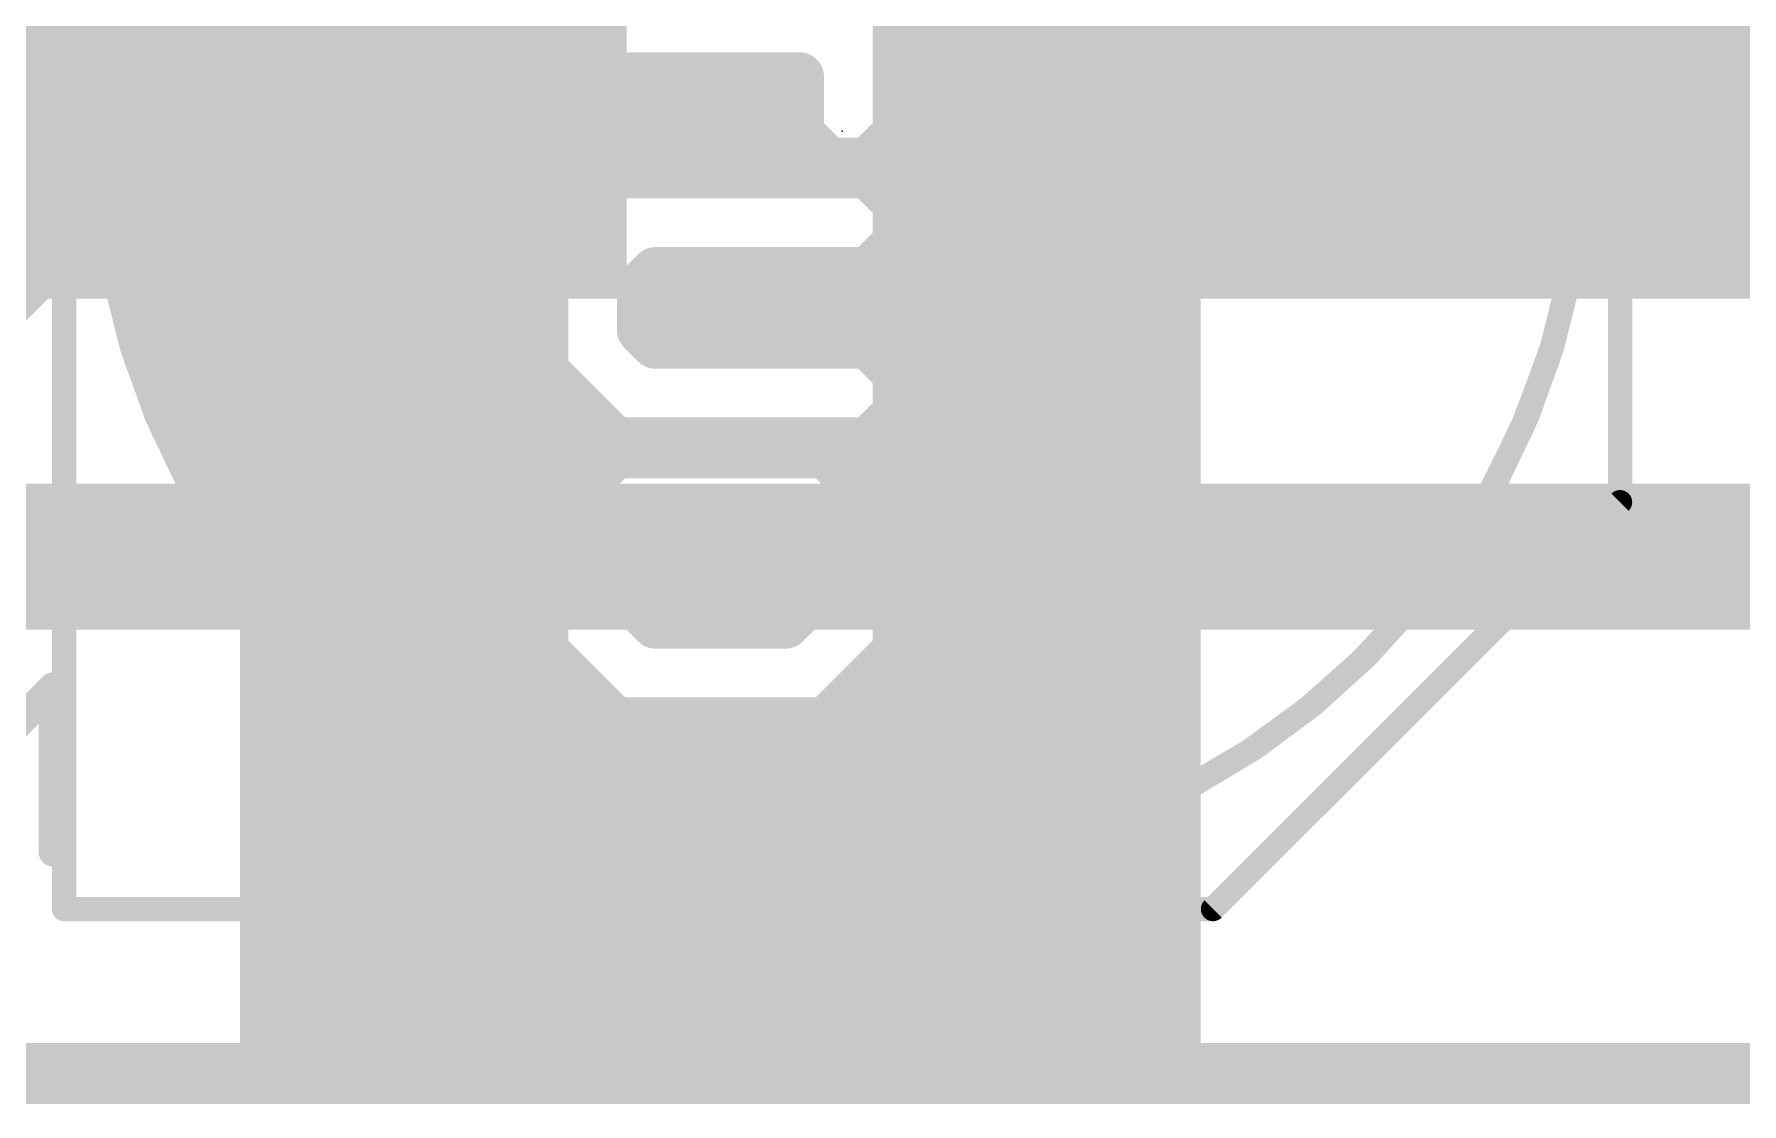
# Model space of a CAD drawing. Extents: x -34 to 73, y -20 to 26.
# Drawn here: x 5.39 to 12.52, y -0.13 to 4.34 of the extents above; entities that cross this region are included whole.
import ezdxf

# ---------------------------------------------------------------- set-up
doc = ezdxf.new("R2010")
doc.units = 0
for name, color, linetype in [('1', 12, 'CONTINUOUS'), ('16', 132, 'CONTINUOUS'), ('20', 53, 'CONTINUOUS'), ('21', 41, 'CONTINUOUS'), ('22', 40, 'CONTINUOUS'), ('23', 53, 'CONTINUOUS'), ('51', 53, 'CONTINUOUS')]:
    doc.layers.add(name, color=color, linetype=linetype)

# ---------------------------------------------------------------- blocks, each defined once
blk = doc.blocks.new('RECT')
blk.add_solid([(-0.5, -0.5), (0.5, -0.5), (-0.5, 0.5), (0.5, 0.5)])

msp = doc.modelspace()

# ---------------------------------------------------------------- linework, layer by layer
at = {"layer": '1'}
for points, const_width in [([(11.192, 6.35), (11.192, 3.966)], 0.6096), ([(6.363, 5.3192), (6.363, 3.937)], 0.6096), ([(11.192, 3.966), (11.163, 3.937)], 0.6096), ([(3.9638, 2.159), (16.142, 2.159)], 0.6096), ([(31.75, 0), (0, 0)], 0.254)]:
    msp.add_lwpolyline(points, dxfattribs=dict(at, const_width=const_width))
at = {"layer": '1', "const_width": 0.3048}
for points in [[(11.2998, 3.8582, 1), (11.0842, 4.0738)], [(11.0552, 4.0448, 1), (11.2708, 3.8292)], [(6.2106, 3.937, 1), (6.5154, 3.937)], [(11.0396, 3.966, 1), (11.3444, 3.966)]]:
    msp.add_lwpolyline(points, format="xyb", dxfattribs=at)
at = {"layer": '16'}
for points, const_width in [([(10.414, 8.636), (3.048, 1.27)], 0.6096), ([(31.75, 0), (0, 0)], 0.254)]:
    msp.add_lwpolyline(points, dxfattribs=dict(at, const_width=const_width))
at = {"layer": '20', "const_width": 0.2032}
msp.add_lwpolyline([(0, 0), (31.75, 0)], dxfattribs=at)
at = {"layer": '21', "const_width": 0.1016}
for points in [[(5.513, 0.687), (5.513, 2.987)], [(12.013, 2.987), (12.013, 2.387)], [(12.013, 2.387), (10.313, 0.687)], [(10.313, 0.687), (5.513, 0.687)]]:
    msp.add_lwpolyline(points, dxfattribs=at)
at = {"layer": '21'}
for points, const_width in [([(5.5384, 2.987, 1), (5.4876, 2.987)], 0.0508), ([(5.813, 2.987, 0.7285), (11.713, 2.987)], 0.1016), ([(5.8372, 2.9948, 1), (5.7888, 2.9792)], 0.0508), ([(11.7372, 2.9792, 1), (11.6888, 2.9948)], 0.0508), ([(12.0384, 2.987, 1), (11.9876, 2.987)], 0.0508), ([(12.031, 2.369, 1), (11.995, 2.405)], 0.0508), ([(11.9876, 2.387, 1), (12.0384, 2.387)], 0.0508), ([(5.513, 0.7124, 1), (5.513, 0.6616)], 0.0508), ([(10.295, 0.705, 1), (10.331, 0.669)], 0.0508), ([(10.313, 0.6616, 1), (10.313, 0.7124)], 0.0508), ([(5.4876, 0.687, 1), (5.5384, 0.687)], 0.0508)]:
    msp.add_lwpolyline(points, format="xyb", dxfattribs=dict(at, const_width=const_width))
at = {"layer": '22'}
for points, const_width in [([(6.35, 0), (6.35, 10.16)], 0.2032), ([(6.5532, 0), (6.5532, 10.16)], 0.2032), ([(6.7564, 0), (6.7564, 10.16)], 0.2032), ([(6.9596, 0), (6.9596, 10.16)], 0.2032), ([(7.1628, 0), (7.1628, 10.16)], 0.2032), ([(7.366, 0), (7.366, 10.16)], 0.2032), ([(9.1948, 0), (9.1948, 10.16)], 0.2032), ([(9.398, 0), (9.398, 10.16)], 0.2032), ([(9.6012, 0), (9.6012, 10.16)], 0.2032), ([(9.8044, 0), (9.8044, 10.16)], 0.2032), ([(10.0076, 0), (10.0076, 10.16)], 0.2032), ([(10.16, 0), (10.16, 10.16)], 0.2032), ([(8.9925, 4.8082), (8.9925, 3.928)], 0.2032), ([(7.5184, 4.2839), (7.5184, 4.4523)], 0.2032), ([(7.5692, 4.2331), (7.5184, 4.2839)], 0.2032), ([(7.6374, 4.1649), (7.5692, 4.2331)], 0.2032), ([(7.5692, 3.5116), (7.5692, 4.2331)], 0.2032), ([(7.7724, 4.1649), (7.6374, 4.1649)], 0.2032), ([(7.9756, 4.1649), (7.7724, 4.1649)], 0.2032), ([(7.7724, 3.7148), (7.7724, 4.1649)], 0.2032), ([(8.1788, 4.1649), (7.9756, 4.1649)], 0.2032), ([(7.9756, 3.7578), (7.9756, 4.1649)], 0.2032), ([(8.382, 4.1649), (8.1788, 4.1649)], 0.2032), ([(8.1788, 3.7578), (8.1788, 4.1649)], 0.2032), ([(8.5852, 4.1649), (8.382, 4.1649)], 0.2032), ([(8.382, 3.7578), (8.382, 4.1649)], 0.2032), ([(8.5861, 4.1649), (8.5852, 4.1649)], 0.2032), ([(8.5852, 3.7578), (8.5852, 4.1649)], 0.2032), ([(8.5861, 3.928), (8.5861, 4.1649)], 0.2032), ([(8.7051, 3.809), (8.5861, 3.928)], 0.2032), ([(8.9916, 3.9271), (8.8735, 3.809)], 0.2032), ([(8.9925, 3.928), (8.9916, 3.9271)], 0.2032), ([(8.9916, 3.6397), (8.9916, 3.9271)], 0.2032), ([(7.7724, 3.7148), (7.8154, 3.7578)], 0.2032), ([(7.8154, 3.7578), (7.9756, 3.7578)], 0.2032), ([(7.9756, 3.7578), (8.1788, 3.7578)], 0.2032), ([(8.1788, 3.7578), (8.382, 3.7578)], 0.2032), ([(8.382, 3.7578), (8.5852, 3.7578)], 0.2032), ([(8.5852, 3.7578), (8.7884, 3.7578)], 0.2032), ([(8.7884, 3.809), (8.7051, 3.809)], 0.2032), ([(8.8735, 3.809), (8.7884, 3.809)], 0.2032), ([(8.7884, 3.7578), (8.7884, 3.809)], 0.2032), ([(8.7884, 3.7578), (8.8735, 3.7578)], 0.2032), ([(8.8735, 3.7578), (8.9916, 3.6397)], 0.2032), ([(7.5692, 3.5116), (7.7724, 3.7148)], 0.2032), ([(8.9916, 3.6397), (8.9925, 3.6388)], 0.2032), ([(8.9925, 3.6388), (8.9925, 3.4704)], 0.2032), ([(7.5184, 3.4608), (7.5692, 3.5116)], 0.2032), ([(8.9916, 3.4695), (8.8735, 3.3514)], 0.2032), ([(8.9925, 3.4704), (8.9916, 3.4695)], 0.2032), ([(8.9916, 2.9279), (8.9916, 3.4695)], 0.2032), ([(7.5184, 2.9366), (7.5184, 3.4608)], 0.2032), ([(7.9756, 3.3433), (7.9248, 3.2925)], 0.2032), ([(7.9837, 3.3514), (7.9756, 3.3433)], 0.2032), ([(7.9756, 3.0541), (7.9756, 3.3433)], 0.2032), ([(8.1788, 3.3514), (7.9837, 3.3514)], 0.2032), ([(8.382, 3.3514), (8.1788, 3.3514)], 0.2032), ([(8.1788, 3.046), (8.1788, 3.3514)], 0.2032), ([(8.5852, 3.3514), (8.382, 3.3514)], 0.2032), ([(8.382, 3.046), (8.382, 3.3514)], 0.2032), ([(8.7884, 3.3514), (8.5852, 3.3514)], 0.2032), ([(8.5852, 3.046), (8.5852, 3.3514)], 0.2032), ([(8.8735, 3.3514), (8.7884, 3.3514)], 0.2032), ([(8.7884, 3.046), (8.7884, 3.3514)], 0.2032), ([(7.9248, 3.2925), (7.9248, 3.1049)], 0.2032), ([(7.9248, 3.1049), (7.9756, 3.0541)], 0.2032), ([(7.9756, 3.0541), (7.9837, 3.046)], 0.2032), ([(7.9837, 3.046), (8.1788, 3.046)], 0.2032), ([(8.1788, 3.046), (8.382, 3.046)], 0.2032), ([(8.382, 3.046), (8.5852, 3.046)], 0.2032), ([(8.5852, 3.046), (8.7884, 3.046)], 0.2032), ([(8.7884, 3.046), (8.8735, 3.046)], 0.2032), ([(8.8735, 3.046), (8.9916, 2.9279)], 0.2032), ([(7.5692, 2.8858), (7.5184, 2.9366)], 0.2032), ([(8.9916, 2.9279), (8.9925, 2.927)], 0.2032), ([(8.9925, 2.927), (8.9925, 2.7586)], 0.2032), ([(7.7724, 2.6826), (7.5692, 2.8858)], 0.2032), ([(7.5692, 2.3422), (7.5692, 2.8858)], 0.2032), ([(8.9916, 2.7577), (8.8735, 2.6396)], 0.2032), ([(8.9925, 2.7586), (8.9916, 2.7577)], 0.2032), ([(8.9916, 2.2923), (8.9916, 2.7577)], 0.2032), ([(7.8154, 2.6396), (7.7724, 2.6826)], 0.2032), ([(7.7724, 2.5454), (7.7724, 2.6826)], 0.2032), ([(7.9756, 2.6396), (7.8154, 2.6396)], 0.2032), ([(8.1788, 2.6396), (7.9756, 2.6396)], 0.2032), ([(7.9756, 2.5884), (7.9756, 2.6396)], 0.2032), ([(8.382, 2.6396), (8.1788, 2.6396)], 0.2032), ([(8.1788, 2.5884), (8.1788, 2.6396)], 0.2032), ([(8.5852, 2.6396), (8.382, 2.6396)], 0.2032), ([(8.382, 2.5884), (8.382, 2.6396)], 0.2032), ([(8.7884, 2.6396), (8.5852, 2.6396)], 0.2032), ([(8.5852, 2.5884), (8.5852, 2.6396)], 0.2032), ([(8.8735, 2.6396), (8.7884, 2.6396)], 0.2032), ([(8.7884, 2.4955), (8.7884, 2.6396)], 0.2032), ([(7.5692, 2.3422), (7.7724, 2.5454)], 0.2032), ([(7.7724, 2.5454), (7.8154, 2.5884)], 0.2032), ([(7.8154, 2.5884), (7.9756, 2.5884)], 0.2032), ([(7.9756, 2.5884), (8.1788, 2.5884)], 0.2032), ([(8.1788, 2.5884), (8.382, 2.5884)], 0.2032), ([(8.382, 2.5884), (8.5852, 2.5884)], 0.2032), ([(8.5852, 2.5884), (8.6955, 2.5884)], 0.2032), ([(8.6955, 2.5884), (8.7884, 2.4955)], 0.2032), ([(8.7884, 2.4955), (8.9916, 2.2923)], 0.2032), ([(7.5184, 2.2914), (7.5692, 2.3422)], 0.2032), ([(7.5184, 1.7672), (7.5184, 2.2914)], 0.2032), ([(8.9916, 2.2923), (8.9925, 2.2914)], 0.2032), ([(8.9925, 2.2914), (8.9925, 1.7672)], 0.2032), ([(7.9837, 2.182), (7.9756, 2.1739)], 0.2032), ([(8.1788, 2.182), (7.9837, 2.182)], 0.2032), ([(8.382, 2.182), (8.1788, 2.182)], 0.2032), ([(8.1788, 1.8766), (8.1788, 2.182)], 0.2032), ([(8.5272, 2.182), (8.382, 2.182)], 0.2032), ([(8.382, 1.8766), (8.382, 2.182)], 0.2032), ([(8.5852, 2.124), (8.5272, 2.182)], 0.2032), ([(7.9756, 2.1739), (7.9248, 2.1231)], 0.2032), ([(7.9248, 2.1231), (7.9248, 1.9355)], 0.2032), ([(7.9756, 1.8847), (7.9756, 2.1739)], 0.2032), ([(8.5861, 2.1231), (8.5852, 2.124)], 0.2032), ([(8.5852, 1.9346), (8.5852, 2.124)], 0.2032), ([(8.5861, 1.9355), (8.5861, 2.1231)], 0.2032), ([(7.9248, 1.9355), (7.9756, 1.8847)], 0.2032), ([(8.5272, 1.8766), (8.5852, 1.9346)], 0.2032), ([(8.5852, 1.9346), (8.5861, 1.9355)], 0.2032), ([(7.9756, 1.8847), (7.9837, 1.8766)], 0.2032), ([(7.9837, 1.8766), (8.1788, 1.8766)], 0.2032), ([(8.1788, 1.8766), (8.382, 1.8766)], 0.2032), ([(8.382, 1.8766), (8.5272, 1.8766)], 0.2032), ([(7.5692, 1.7164), (7.5184, 1.7672)], 0.2032), ([(8.9916, 1.7663), (8.7884, 1.5631)], 0.2032), ([(8.9925, 1.7672), (8.9916, 1.7663)], 0.2032), ([(8.9916, 0), (8.9916, 1.7663)], 0.2032), ([(7.7724, 1.5132), (7.5692, 1.7164)], 0.2032), ([(7.5692, 0), (7.5692, 1.7164)], 0.2032), ([(5.4702, 1.6135), (5.2414, 1.3847)], 0.127), ([(5.4702, 0.9271), (5.4702, 1.6135)], 0.127), ([(8.7884, 1.5631), (8.6955, 1.4702)], 0.2032), ([(8.7884, 0), (8.7884, 1.5631)], 0.2032), ([(7.8154, 1.4702), (7.7724, 1.5132)], 0.2032), ([(7.7724, 0), (7.7724, 1.5132)], 0.2032), ([(7.9756, 1.4702), (7.8154, 1.4702)], 0.2032), ([(8.1788, 1.4702), (7.9756, 1.4702)], 0.2032), ([(7.9756, 0), (7.9756, 1.4702)], 0.2032), ([(8.382, 1.4702), (8.1788, 1.4702)], 0.2032), ([(8.1788, 0), (8.1788, 1.4702)], 0.2032), ([(8.5852, 1.4702), (8.382, 1.4702)], 0.2032), ([(8.382, 0), (8.382, 1.4702)], 0.2032), ([(8.6955, 1.4702), (8.5852, 1.4702)], 0.2032), ([(8.5852, 0), (8.5852, 1.4702)], 0.2032), ([(6.35, 0), (6.5532, 0)], 0.2032), ([(6.5532, 0), (6.7564, 0)], 0.2032), ([(6.7564, 0), (6.9596, 0)], 0.2032), ([(6.9596, 0), (7.1628, 0)], 0.2032), ([(7.1628, 0), (7.366, 0)], 0.2032), ([(7.366, 0), (7.5692, 0)], 0.2032), ([(7.5692, 0), (7.7724, 0)], 0.2032), ([(7.7724, 0), (7.9756, 0)], 0.2032), ([(7.9756, 0), (8.1788, 0)], 0.2032), ([(8.1788, 0), (8.382, 0)], 0.2032), ([(8.382, 0), (8.5852, 0)], 0.2032), ([(8.5852, 0), (8.7884, 0)], 0.2032), ([(8.7884, 0), (8.9916, 0)], 0.2032), ([(8.9916, 0), (9.1948, 0)], 0.2032), ([(9.1948, 0), (9.398, 0)], 0.2032), ([(9.398, 0), (9.6012, 0)], 0.2032), ([(9.6012, 0), (9.8044, 0)], 0.2032), ([(9.8044, 0), (10.0076, 0)], 0.2032), ([(10.0076, 0), (10.16, 0)], 0.2032)]:
    msp.add_lwpolyline(points, dxfattribs=dict(at, const_width=const_width))
for points, const_width in [([(7.5543, 4.3198, 1), (7.4825, 4.248)], 0.1016), ([(7.4676, 4.2839, 1), (7.5692, 4.2839)], 0.1016), ([(7.6051, 4.269, 1), (7.5333, 4.1972)], 0.1016), ([(7.62, 4.2331, 1), (7.5184, 4.2331)], 0.1016), ([(7.5333, 4.1972, 1), (7.6051, 4.269)], 0.1016), ([(7.6374, 4.2157, 1), (7.6374, 4.1141)], 0.1016), ([(7.6015, 4.129, 1), (7.6733, 4.2008)], 0.1016), ([(7.7724, 4.2157, 1), (7.7724, 4.1141)], 0.1016), ([(7.8232, 4.1649, 1), (7.7216, 4.1649)], 0.1016), ([(7.7724, 4.1141, 1), (7.7724, 4.2157)], 0.1016), ([(7.9756, 4.2157, 1), (7.9756, 4.1141)], 0.1016), ([(8.0264, 4.1649, 1), (7.9248, 4.1649)], 0.1016), ([(7.9756, 4.1141, 1), (7.9756, 4.2157)], 0.1016), ([(8.1788, 4.2157, 1), (8.1788, 4.1141)], 0.1016), ([(8.2296, 4.1649, 1), (8.128, 4.1649)], 0.1016), ([(8.1788, 4.1141, 1), (8.1788, 4.2157)], 0.1016), ([(8.382, 4.2157, 1), (8.382, 4.1141)], 0.1016), ([(8.4328, 4.1649, 1), (8.3312, 4.1649)], 0.1016), ([(8.382, 4.1141, 1), (8.382, 4.2157)], 0.1016), ([(8.5852, 4.2157, 1), (8.5852, 4.1141)], 0.1016), ([(8.636, 4.1649, 1), (8.5344, 4.1649)], 0.1016), ([(8.6369, 4.1649, 1), (8.5353, 4.1649)], 0.1016), ([(8.5852, 4.1141, 1), (8.5852, 4.2157)], 0.1016), ([(8.5861, 4.1141, 1), (8.5861, 4.2157)], 0.1016), ([(8.622, 3.9639, 1), (8.5502, 3.8921)], 0.1016), ([(9.0424, 3.9271, 1), (8.9408, 3.9271)], 0.1016), ([(8.9557, 3.963, 1), (9.0275, 3.8912)], 0.1016), ([(9.0275, 3.8912, 1), (8.9557, 3.963)], 0.1016), ([(9.0284, 3.8921, 1), (8.9566, 3.9639)], 0.1016), ([(8.5353, 3.928, 1), (8.6369, 3.928)], 0.1016), ([(8.9417, 3.928, 1), (9.0433, 3.928)], 0.1016), ([(7.8154, 3.8086, 1), (7.8154, 3.707)], 0.1016), ([(7.8513, 3.7219, 1), (7.7795, 3.7937)], 0.1016), ([(7.9756, 3.8086, 1), (7.9756, 3.707)], 0.1016), ([(7.9756, 3.707, 1), (7.9756, 3.8086)], 0.1016), ([(8.1788, 3.8086, 1), (8.1788, 3.707)], 0.1016), ([(8.1788, 3.707, 1), (8.1788, 3.8086)], 0.1016), ([(8.382, 3.8086, 1), (8.382, 3.707)], 0.1016), ([(8.382, 3.707, 1), (8.382, 3.8086)], 0.1016), ([(8.5852, 3.8086, 1), (8.5852, 3.707)], 0.1016), ([(8.5852, 3.707, 1), (8.5852, 3.8086)], 0.1016), ([(8.7051, 3.8598, 1), (8.7051, 3.7582)], 0.1016), ([(8.6692, 3.7731, 1), (8.741, 3.8449)], 0.1016), ([(8.7884, 3.8598, 1), (8.7884, 3.7582)], 0.1016), ([(8.8392, 3.809, 1), (8.7376, 3.809)], 0.1016), ([(8.7884, 3.8086, 1), (8.7884, 3.707)], 0.1016), ([(8.7884, 3.7582, 1), (8.7884, 3.8598)], 0.1016), ([(8.7884, 3.707, 1), (8.7884, 3.8086)], 0.1016), ([(8.8376, 3.8449, 1), (8.9094, 3.7731)], 0.1016), ([(8.9094, 3.7937, 1), (8.8376, 3.7219)], 0.1016), ([(8.8735, 3.7582, 1), (8.8735, 3.8598)], 0.1016), ([(8.8735, 3.707, 1), (8.8735, 3.8086)], 0.1016), ([(7.7365, 3.7507, 1), (7.8083, 3.6789)], 0.1016), ([(7.8083, 3.6789, 1), (7.7365, 3.7507)], 0.1016), ([(7.9248, 3.7578, 1), (8.0264, 3.7578)], 0.1016), ([(8.128, 3.7578, 1), (8.2296, 3.7578)], 0.1016), ([(8.3312, 3.7578, 1), (8.4328, 3.7578)], 0.1016), ([(8.5344, 3.7578, 1), (8.636, 3.7578)], 0.1016), ([(8.7376, 3.7578, 1), (8.8392, 3.7578)], 0.1016), ([(7.7216, 3.7148, 1), (7.8232, 3.7148)], 0.1016), ([(9.0275, 3.6756, 1), (8.9557, 3.6038)], 0.1016), ([(9.0433, 3.6388, 1), (8.9417, 3.6388)], 0.1016), ([(8.9557, 3.6038, 1), (9.0275, 3.6756)], 0.1016), ([(8.9566, 3.6029, 1), (9.0284, 3.6747)], 0.1016), ([(8.9408, 3.6397, 1), (9.0424, 3.6397)], 0.1016), ([(7.5333, 3.5475, 1), (7.6051, 3.4757)], 0.1016), ([(7.6051, 3.4757, 1), (7.5333, 3.5475)], 0.1016), ([(9.0424, 3.4695, 1), (8.9408, 3.4695)], 0.1016), ([(9.0275, 3.4336, 1), (8.9557, 3.5054)], 0.1016), ([(9.0284, 3.4345, 1), (8.9566, 3.5063)], 0.1016), ([(7.5692, 3.4608, 1), (7.4676, 3.4608)], 0.1016), ([(7.4825, 3.4967, 1), (7.5543, 3.4249)], 0.1016), ([(7.5184, 3.5116, 1), (7.62, 3.5116)], 0.1016), ([(8.9557, 3.5054, 1), (9.0275, 3.4336)], 0.1016), ([(8.9417, 3.4704, 1), (9.0433, 3.4704)], 0.1016), ([(8.0264, 3.3433, 1), (7.9248, 3.3433)], 0.1016), ([(7.9397, 3.3792, 1), (8.0115, 3.3074)], 0.1016), ([(7.9837, 3.4022, 1), (7.9837, 3.3006)], 0.1016), ([(8.0115, 3.3074, 1), (7.9397, 3.3792)], 0.1016), ([(8.0196, 3.3155, 1), (7.9478, 3.3873)], 0.1016), ([(8.1788, 3.4022, 1), (8.1788, 3.3006)], 0.1016), ([(8.2296, 3.3514, 1), (8.128, 3.3514)], 0.1016), ([(8.1788, 3.3006, 1), (8.1788, 3.4022)], 0.1016), ([(8.382, 3.4022, 1), (8.382, 3.3006)], 0.1016), ([(8.4328, 3.3514, 1), (8.3312, 3.3514)], 0.1016), ([(8.382, 3.3006, 1), (8.382, 3.4022)], 0.1016), ([(8.5852, 3.4022, 1), (8.5852, 3.3006)], 0.1016), ([(8.636, 3.3514, 1), (8.5344, 3.3514)], 0.1016), ([(8.5852, 3.3006, 1), (8.5852, 3.4022)], 0.1016), ([(8.7884, 3.4022, 1), (8.7884, 3.3006)], 0.1016), ([(8.8392, 3.3514, 1), (8.7376, 3.3514)], 0.1016), ([(8.7884, 3.3006, 1), (8.7884, 3.4022)], 0.1016), ([(8.8376, 3.3873, 1), (8.9094, 3.3155)], 0.1016), ([(8.8735, 3.3006, 1), (8.8735, 3.4022)], 0.1016), ([(7.9756, 3.2925, 1), (7.874, 3.2925)], 0.1016), ([(7.8889, 3.3284, 1), (7.9607, 3.2566)], 0.1016), ([(7.9607, 3.1408, 1), (7.8889, 3.069)], 0.1016), ([(7.874, 3.1049, 1), (7.9756, 3.1049)], 0.1016), ([(8.0115, 3.09, 1), (7.9397, 3.0182)], 0.1016), ([(7.9837, 3.0968, 1), (7.9837, 2.9952)], 0.1016), ([(7.9397, 3.0182, 1), (8.0115, 3.09)], 0.1016), ([(8.1788, 3.0968, 1), (8.1788, 2.9952)], 0.1016), ([(8.1788, 2.9952, 1), (8.1788, 3.0968)], 0.1016), ([(8.382, 3.0968, 1), (8.382, 2.9952)], 0.1016), ([(8.382, 2.9952, 1), (8.382, 3.0968)], 0.1016), ([(8.5852, 3.0968, 1), (8.5852, 2.9952)], 0.1016), ([(8.5852, 2.9952, 1), (8.5852, 3.0968)], 0.1016), ([(8.7884, 3.0968, 1), (8.7884, 2.9952)], 0.1016), ([(8.7884, 2.9952, 1), (8.7884, 3.0968)], 0.1016), ([(8.9094, 3.0819, 1), (8.8376, 3.0101)], 0.1016), ([(8.8735, 2.9952, 1), (8.8735, 3.0968)], 0.1016), ([(7.9248, 3.0541, 1), (8.0264, 3.0541)], 0.1016), ([(7.9478, 3.0101, 1), (8.0196, 3.0819)], 0.1016), ([(8.128, 3.046, 1), (8.2296, 3.046)], 0.1016), ([(8.3312, 3.046, 1), (8.4328, 3.046)], 0.1016), ([(8.5344, 3.046, 1), (8.636, 3.046)], 0.1016), ([(8.7376, 3.046, 1), (8.8392, 3.046)], 0.1016), ([(7.5543, 2.9725, 1), (7.4825, 2.9007)], 0.1016), ([(9.0275, 2.9638, 1), (8.9557, 2.892)], 0.1016), ([(9.0433, 2.927, 1), (8.9417, 2.927)], 0.1016), ([(8.9557, 2.892, 1), (9.0275, 2.9638)], 0.1016), ([(8.9566, 2.8911, 1), (9.0284, 2.9629)], 0.1016), ([(7.4676, 2.9366, 1), (7.5692, 2.9366)], 0.1016), ([(7.6051, 2.9217, 1), (7.5333, 2.8499)], 0.1016), ([(7.62, 2.8858, 1), (7.5184, 2.8858)], 0.1016), ([(7.5333, 2.8499, 1), (7.6051, 2.9217)], 0.1016), ([(8.9408, 2.9279, 1), (9.0424, 2.9279)], 0.1016), ([(9.0424, 2.7577, 1), (8.9408, 2.7577)], 0.1016), ([(9.0275, 2.7218, 1), (8.9557, 2.7936)], 0.1016), ([(9.0284, 2.7227, 1), (8.9566, 2.7945)], 0.1016), ([(7.8083, 2.7185, 1), (7.7365, 2.6467)], 0.1016), ([(7.8232, 2.6826, 1), (7.7216, 2.6826)], 0.1016), ([(8.9557, 2.7936, 1), (9.0275, 2.7218)], 0.1016), ([(8.9417, 2.7586, 1), (9.0433, 2.7586)], 0.1016), ([(7.7365, 2.6467, 1), (7.8083, 2.7185)], 0.1016), ([(7.8154, 2.6904, 1), (7.8154, 2.5888)], 0.1016), ([(7.7795, 2.6037, 1), (7.8513, 2.6755)], 0.1016), ([(7.9756, 2.6904, 1), (7.9756, 2.5888)], 0.1016), ([(8.0264, 2.6396, 1), (7.9248, 2.6396)], 0.1016), ([(7.9756, 2.5888, 1), (7.9756, 2.6904)], 0.1016), ([(8.1788, 2.6904, 1), (8.1788, 2.5888)], 0.1016), ([(8.2296, 2.6396, 1), (8.128, 2.6396)], 0.1016), ([(8.1788, 2.5888, 1), (8.1788, 2.6904)], 0.1016), ([(8.382, 2.6904, 1), (8.382, 2.5888)], 0.1016), ([(8.4328, 2.6396, 1), (8.3312, 2.6396)], 0.1016), ([(8.382, 2.5888, 1), (8.382, 2.6904)], 0.1016), ([(8.5852, 2.6904, 1), (8.5852, 2.5888)], 0.1016), ([(8.636, 2.6396, 1), (8.5344, 2.6396)], 0.1016), ([(8.5852, 2.5888, 1), (8.5852, 2.6904)], 0.1016), ([(8.7884, 2.6904, 1), (8.7884, 2.5888)], 0.1016), ([(8.8392, 2.6396, 1), (8.7376, 2.6396)], 0.1016), ([(8.7884, 2.5888, 1), (8.7884, 2.6904)], 0.1016), ([(8.8376, 2.6755, 1), (8.9094, 2.6037)], 0.1016), ([(8.8735, 2.5888, 1), (8.8735, 2.6904)], 0.1016), ([(7.8083, 2.5095, 1), (7.7365, 2.5813)], 0.1016), ([(7.8154, 2.6392, 1), (7.8154, 2.5376)], 0.1016), ([(7.8513, 2.5525, 1), (7.7795, 2.6243)], 0.1016), ([(7.9756, 2.6392, 1), (7.9756, 2.5376)], 0.1016), ([(7.9756, 2.5376, 1), (7.9756, 2.6392)], 0.1016), ([(8.1788, 2.6392, 1), (8.1788, 2.5376)], 0.1016), ([(8.1788, 2.5376, 1), (8.1788, 2.6392)], 0.1016), ([(8.382, 2.6392, 1), (8.382, 2.5376)], 0.1016), ([(8.382, 2.5376, 1), (8.382, 2.6392)], 0.1016), ([(8.5852, 2.6392, 1), (8.5852, 2.5376)], 0.1016), ([(8.5852, 2.5376, 1), (8.5852, 2.6392)], 0.1016), ([(8.7314, 2.6243, 1), (8.6596, 2.5525)], 0.1016), ([(8.6955, 2.5376, 1), (8.6955, 2.6392)], 0.1016), ([(7.7365, 2.5813, 1), (7.8083, 2.5095)], 0.1016), ([(7.7216, 2.5454, 1), (7.8232, 2.5454)], 0.1016), ([(7.9248, 2.5884, 1), (8.0264, 2.5884)], 0.1016), ([(8.128, 2.5884, 1), (8.2296, 2.5884)], 0.1016), ([(8.3312, 2.5884, 1), (8.4328, 2.5884)], 0.1016), ([(8.5344, 2.5884, 1), (8.636, 2.5884)], 0.1016), ([(8.8243, 2.5314, 1), (8.7525, 2.4596)], 0.1016), ([(8.7525, 2.4596, 1), (8.8243, 2.5314)], 0.1016), ([(8.7376, 2.4955, 1), (8.8392, 2.4955)], 0.1016), ([(7.5333, 2.3781, 1), (7.6051, 2.3063)], 0.1016), ([(7.6051, 2.3063, 1), (7.5333, 2.3781)], 0.1016), ([(7.5692, 2.2914, 1), (7.4676, 2.2914)], 0.1016), ([(7.4825, 2.3273, 1), (7.5543, 2.2555)], 0.1016), ([(7.5184, 2.3422, 1), (7.62, 2.3422)], 0.1016), ([(9.0275, 2.3282, 1), (8.9557, 2.2564)], 0.1016), ([(9.0433, 2.2914, 1), (8.9417, 2.2914)], 0.1016), ([(8.9557, 2.2564, 1), (9.0275, 2.3282)], 0.1016), ([(8.9566, 2.2555, 1), (9.0284, 2.3273)], 0.1016), ([(7.9837, 2.2328, 1), (7.9837, 2.1312)], 0.1016), ([(8.0196, 2.1461, 1), (7.9478, 2.2179)], 0.1016), ([(8.1788, 2.2328, 1), (8.1788, 2.1312)], 0.1016), ([(8.2296, 2.182, 1), (8.128, 2.182)], 0.1016), ([(8.1788, 2.1312, 1), (8.1788, 2.2328)], 0.1016), ([(8.382, 2.2328, 1), (8.382, 2.1312)], 0.1016), ([(8.4328, 2.182, 1), (8.3312, 2.182)], 0.1016), ([(8.382, 2.1312, 1), (8.382, 2.2328)], 0.1016), ([(8.5631, 2.2179, 1), (8.4913, 2.1461)], 0.1016), ([(8.5272, 2.1312, 1), (8.5272, 2.2328)], 0.1016), ([(8.9408, 2.2923, 1), (9.0424, 2.2923)], 0.1016), ([(7.9756, 2.1231, 1), (7.874, 2.1231)], 0.1016), ([(8.0264, 2.1739, 1), (7.9248, 2.1739)], 0.1016), ([(7.9397, 2.2098, 1), (8.0115, 2.138)], 0.1016), ([(8.0115, 2.138, 1), (7.9397, 2.2098)], 0.1016), ([(8.6211, 2.1599, 1), (8.5493, 2.0881)], 0.1016), ([(8.636, 2.124, 1), (8.5344, 2.124)], 0.1016), ([(8.6369, 2.1231, 1), (8.5353, 2.1231)], 0.1016), ([(7.8889, 2.159, 1), (7.9607, 2.0872)], 0.1016), ([(8.5493, 2.0881, 1), (8.6211, 2.1599)], 0.1016), ([(8.5502, 2.0872, 1), (8.622, 2.159)], 0.1016), ([(7.9607, 1.9714, 1), (7.8889, 1.8996)], 0.1016), ([(8.5493, 1.9705, 1), (8.6211, 1.8987)], 0.1016), ([(8.6211, 1.8987, 1), (8.5493, 1.9705)], 0.1016), ([(8.622, 1.8996, 1), (8.5502, 1.9714)], 0.1016), ([(7.874, 1.9355, 1), (7.9756, 1.9355)], 0.1016), ([(8.0115, 1.9206, 1), (7.9397, 1.8488)], 0.1016), ([(7.9248, 1.8847, 1), (8.0264, 1.8847)], 0.1016), ([(7.9837, 1.9274, 1), (7.9837, 1.8258)], 0.1016), ([(7.9397, 1.8488, 1), (8.0115, 1.9206)], 0.1016), ([(7.9478, 1.8407, 1), (8.0196, 1.9125)], 0.1016), ([(8.1788, 1.9274, 1), (8.1788, 1.8258)], 0.1016), ([(8.128, 1.8766, 1), (8.2296, 1.8766)], 0.1016), ([(8.1788, 1.8258, 1), (8.1788, 1.9274)], 0.1016), ([(8.382, 1.9274, 1), (8.382, 1.8258)], 0.1016), ([(8.3312, 1.8766, 1), (8.4328, 1.8766)], 0.1016), ([(8.382, 1.8258, 1), (8.382, 1.9274)], 0.1016), ([(8.4913, 1.9125, 1), (8.5631, 1.8407)], 0.1016), ([(8.5272, 1.8258, 1), (8.5272, 1.9274)], 0.1016), ([(8.5344, 1.9346, 1), (8.636, 1.9346)], 0.1016), ([(8.5353, 1.9355, 1), (8.6369, 1.9355)], 0.1016), ([(7.5543, 1.8031, 1), (7.4825, 1.7313)], 0.1016), ([(9.0424, 1.7663, 1), (8.9408, 1.7663)], 0.1016), ([(9.0275, 1.7304, 1), (8.9557, 1.8022)], 0.1016), ([(9.0284, 1.7313, 1), (8.9566, 1.8031)], 0.1016), ([(7.4676, 1.7672, 1), (7.5692, 1.7672)], 0.1016), ([(7.6051, 1.7523, 1), (7.5333, 1.6805)], 0.1016), ([(7.62, 1.7164, 1), (7.5184, 1.7164)], 0.1016), ([(7.5333, 1.6805, 1), (7.6051, 1.7523)], 0.1016), ([(8.9557, 1.8022, 1), (9.0275, 1.7304)], 0.1016), ([(8.9417, 1.7672, 1), (9.0433, 1.7672)], 0.1016), ([(5.5019, 1.6135, 1), (5.4384, 1.6135)], 0.0635), ([(5.4926, 1.591, 1), (5.4477, 1.6359)], 0.0635), ([(8.8392, 1.5631, 1), (8.7376, 1.5631)], 0.1016), ([(8.7525, 1.599, 1), (8.8243, 1.5272)], 0.1016), ([(8.8243, 1.5272, 1), (8.7525, 1.599)], 0.1016), ([(7.8083, 1.5491, 1), (7.7365, 1.4773)], 0.1016), ([(7.8232, 1.5132, 1), (7.7216, 1.5132)], 0.1016), ([(7.7365, 1.4773, 1), (7.8083, 1.5491)], 0.1016), ([(7.8154, 1.521, 1), (7.8154, 1.4194)], 0.1016), ([(7.9756, 1.521, 1), (7.9756, 1.4194)], 0.1016), ([(8.0264, 1.4702, 1), (7.9248, 1.4702)], 0.1016), ([(7.9756, 1.4194, 1), (7.9756, 1.521)], 0.1016), ([(8.1788, 1.521, 1), (8.1788, 1.4194)], 0.1016), ([(8.2296, 1.4702, 1), (8.128, 1.4702)], 0.1016), ([(8.1788, 1.4194, 1), (8.1788, 1.521)], 0.1016), ([(8.382, 1.521, 1), (8.382, 1.4194)], 0.1016), ([(8.4328, 1.4702, 1), (8.3312, 1.4702)], 0.1016), ([(8.382, 1.4194, 1), (8.382, 1.521)], 0.1016), ([(8.5852, 1.521, 1), (8.5852, 1.4194)], 0.1016), ([(8.636, 1.4702, 1), (8.5344, 1.4702)], 0.1016), ([(8.5852, 1.4194, 1), (8.5852, 1.521)], 0.1016), ([(8.6955, 1.4194, 1), (8.6955, 1.521)], 0.1016), ([(7.7795, 1.4343, 1), (7.8513, 1.5061)], 0.1016), ([(8.6596, 1.5061, 1), (8.7314, 1.4343)], 0.1016), ([(5.4384, 0.9271, 1), (5.5019, 0.9271)], 0.0635), ([(6.35, 0.0508, 1), (6.35, -0.0508)], 0.1016), ([(6.5532, 0.0508, 1), (6.5532, -0.0508)], 0.1016), ([(6.5532, -0.0508, 1), (6.5532, 0.0508)], 0.1016), ([(6.7564, 0.0508, 1), (6.7564, -0.0508)], 0.1016), ([(6.7564, -0.0508, 1), (6.7564, 0.0508)], 0.1016), ([(6.9596, 0.0508, 1), (6.9596, -0.0508)], 0.1016), ([(6.9596, -0.0508, 1), (6.9596, 0.0508)], 0.1016), ([(7.1628, 0.0508, 1), (7.1628, -0.0508)], 0.1016), ([(7.1628, -0.0508, 1), (7.1628, 0.0508)], 0.1016), ([(7.366, 0.0508, 1), (7.366, -0.0508)], 0.1016), ([(7.366, -0.0508, 1), (7.366, 0.0508)], 0.1016), ([(7.5692, 0.0508, 1), (7.5692, -0.0508)], 0.1016), ([(7.5692, -0.0508, 1), (7.5692, 0.0508)], 0.1016), ([(7.7724, 0.0508, 1), (7.7724, -0.0508)], 0.1016), ([(7.7724, -0.0508, 1), (7.7724, 0.0508)], 0.1016), ([(7.9756, 0.0508, 1), (7.9756, -0.0508)], 0.1016), ([(7.9756, -0.0508, 1), (7.9756, 0.0508)], 0.1016), ([(8.1788, 0.0508, 1), (8.1788, -0.0508)], 0.1016), ([(8.1788, -0.0508, 1), (8.1788, 0.0508)], 0.1016), ([(8.382, 0.0508, 1), (8.382, -0.0508)], 0.1016), ([(8.382, -0.0508, 1), (8.382, 0.0508)], 0.1016), ([(8.5852, 0.0508, 1), (8.5852, -0.0508)], 0.1016), ([(8.5852, -0.0508, 1), (8.5852, 0.0508)], 0.1016), ([(8.7884, 0.0508, 1), (8.7884, -0.0508)], 0.1016), ([(8.7884, -0.0508, 1), (8.7884, 0.0508)], 0.1016), ([(8.9916, 0.0508, 1), (8.9916, -0.0508)], 0.1016), ([(8.9916, -0.0508, 1), (8.9916, 0.0508)], 0.1016), ([(9.1948, 0.0508, 1), (9.1948, -0.0508)], 0.1016), ([(9.1948, -0.0508, 1), (9.1948, 0.0508)], 0.1016), ([(9.398, 0.0508, 1), (9.398, -0.0508)], 0.1016), ([(9.398, -0.0508, 1), (9.398, 0.0508)], 0.1016), ([(9.6012, 0.0508, 1), (9.6012, -0.0508)], 0.1016), ([(9.6012, -0.0508, 1), (9.6012, 0.0508)], 0.1016), ([(9.8044, 0.0508, 1), (9.8044, -0.0508)], 0.1016), ([(9.8044, -0.0508, 1), (9.8044, 0.0508)], 0.1016), ([(10.0076, 0.0508, 1), (10.0076, -0.0508)], 0.1016), ([(10.0076, -0.0508, 1), (10.0076, 0.0508)], 0.1016), ([(10.16, -0.0508, 1), (10.16, 0.0508)], 0.1016), ([(6.2992, 0, 1), (6.4008, 0)], 0.1016), ([(6.5024, 0, 1), (6.604, 0)], 0.1016), ([(6.7056, 0, 1), (6.8072, 0)], 0.1016), ([(6.9088, 0, 1), (7.0104, 0)], 0.1016), ([(7.112, 0, 1), (7.2136, 0)], 0.1016), ([(7.3152, 0, 1), (7.4168, 0)], 0.1016), ([(7.5184, 0, 1), (7.62, 0)], 0.1016), ([(7.7216, 0, 1), (7.8232, 0)], 0.1016), ([(7.9248, 0, 1), (8.0264, 0)], 0.1016), ([(8.128, 0, 1), (8.2296, 0)], 0.1016), ([(8.3312, 0, 1), (8.4328, 0)], 0.1016), ([(8.5344, 0, 1), (8.636, 0)], 0.1016), ([(8.7376, 0, 1), (8.8392, 0)], 0.1016), ([(8.9408, 0, 1), (9.0424, 0)], 0.1016), ([(9.144, 0, 1), (9.2456, 0)], 0.1016), ([(9.3472, 0, 1), (9.4488, 0)], 0.1016), ([(9.5504, 0, 1), (9.652, 0)], 0.1016), ([(9.7536, 0, 1), (9.8552, 0)], 0.1016), ([(9.9568, 0, 1), (10.0584, 0)], 0.1016), ([(10.1092, 0, 1), (10.2108, 0)], 0.1016)]:
    msp.add_lwpolyline(points, format="xyb", dxfattribs=dict(at, const_width=const_width))
at = {"layer": '23'}
msp.add_point((8.763, 3.937), dxfattribs=at)
at = {"layer": '51', "const_width": 0.1016}
for points in [[(5.513, 0.687), (5.513, 7.187)], [(6.663, 6.187), (6.663, 1.737)], [(6.613, 1.787), (6.613, 6.037)], [(12.013, 5.487), (12.013, 2.387)], [(5.863, 4.837), (5.713, 3.937)], [(5.785, 4.3688), (6.613, 4.3688)], [(5.768, 4.2672), (6.613, 4.2672)], [(5.7511, 4.1656), (6.613, 4.1656)], [(5.7342, 4.064), (6.613, 4.064)], [(5.7172, 3.9624), (6.613, 3.9624)], [(5.713, 3.937), (5.863, 2.987)], [(5.725, 3.8608), (6.613, 3.8608)], [(5.7411, 3.7592), (6.613, 3.7592)], [(5.7571, 3.6576), (6.613, 3.6576)], [(5.7732, 3.556), (6.613, 3.556)], [(5.7892, 3.4544), (6.613, 3.4544)], [(5.8052, 3.3528), (6.613, 3.3528)], [(5.8213, 3.2512), (6.613, 3.2512)], [(5.8373, 3.1496), (6.613, 3.1496)], [(5.8534, 3.048), (6.613, 3.048)], [(5.863, 2.987), (6.213, 2.287)], [(5.8833, 2.9464), (6.613, 2.9464)], [(5.9341, 2.8448), (6.613, 2.8448)], [(5.9849, 2.7432), (6.613, 2.7432)], [(6.0357, 2.6416), (6.613, 2.6416)], [(6.0865, 2.54), (6.613, 2.54)], [(6.1373, 2.4384), (6.613, 2.4384)], [(12.013, 2.387), (10.313, 0.687)], [(6.1881, 2.3368), (6.613, 2.3368)], [(6.213, 2.287), (6.613, 1.787)], [(6.2544, 2.2352), (6.613, 2.2352)], [(6.3357, 2.1336), (6.613, 2.1336)], [(6.417, 2.032), (6.613, 2.032)], [(6.4983, 1.9304), (6.613, 1.9304)], [(6.5796, 1.8288), (6.613, 1.8288)], [(10.313, 0.687), (5.513, 0.687)]]:
    msp.add_lwpolyline(points, dxfattribs=at)
at = {"layer": '51'}
for points, const_width in [([(8.763, 0.837, 1), (8.763, 7.037, 1), (8.763, 0.837)], 0.1016), ([(5.785, 4.3942, 1), (5.785, 4.3434)], 0.0508), ([(6.613, 4.3434, 1), (6.613, 4.3942)], 0.0508), ([(5.768, 4.2926, 1), (5.768, 4.2418)], 0.0508), ([(6.613, 4.2418, 1), (6.613, 4.2926)], 0.0508), ([(5.7511, 4.191, 1), (5.7511, 4.1402)], 0.0508), ([(6.613, 4.1402, 1), (6.613, 4.191)], 0.0508), ([(5.7342, 4.0894, 1), (5.7342, 4.0386)], 0.0508), ([(6.613, 4.0386, 1), (6.613, 4.0894)], 0.0508), ([(5.7172, 3.9878, 1), (5.7172, 3.937)], 0.0508), ([(6.613, 3.937, 1), (6.613, 3.9878)], 0.0508), ([(5.7381, 3.941, 1), (5.6879, 3.933)], 0.0508), ([(5.6879, 3.9412, 1), (5.7381, 3.9328)], 0.0508), ([(5.725, 3.8862, 1), (5.725, 3.8354)], 0.0508), ([(6.613, 3.8354, 1), (6.613, 3.8862)], 0.0508), ([(5.7411, 3.7846, 1), (5.7411, 3.7338)], 0.0508), ([(6.613, 3.7338, 1), (6.613, 3.7846)], 0.0508), ([(5.7571, 3.683, 1), (5.7571, 3.6322)], 0.0508), ([(6.613, 3.6322, 1), (6.613, 3.683)], 0.0508), ([(5.7732, 3.5814, 1), (5.7732, 3.5306)], 0.0508), ([(6.613, 3.5306, 1), (6.613, 3.5814)], 0.0508), ([(5.7892, 3.4798, 1), (5.7892, 3.429)], 0.0508), ([(6.613, 3.429, 1), (6.613, 3.4798)], 0.0508), ([(5.8052, 3.3782, 1), (5.8052, 3.3274)], 0.0508), ([(6.613, 3.3274, 1), (6.613, 3.3782)], 0.0508), ([(5.8213, 3.2766, 1), (5.8213, 3.2258)], 0.0508), ([(6.613, 3.2258, 1), (6.613, 3.2766)], 0.0508), ([(5.8373, 3.175, 1), (5.8373, 3.1242)], 0.0508), ([(6.613, 3.1242, 1), (6.613, 3.175)], 0.0508), ([(5.8534, 3.0734, 1), (5.8534, 3.0226)], 0.0508), ([(6.613, 3.0226, 1), (6.613, 3.0734)], 0.0508), ([(5.8857, 2.9984, 1), (5.8403, 2.9756)], 0.0508), ([(5.8379, 2.983, 1), (5.8881, 2.991)], 0.0508), ([(5.8833, 2.9718, 1), (5.8833, 2.921)], 0.0508), ([(6.613, 2.921, 1), (6.613, 2.9718)], 0.0508), ([(5.9341, 2.8702, 1), (5.9341, 2.8194)], 0.0508), ([(6.613, 2.8194, 1), (6.613, 2.8702)], 0.0508), ([(5.9849, 2.7686, 1), (5.9849, 2.7178)], 0.0508), ([(6.613, 2.7178, 1), (6.613, 2.7686)], 0.0508), ([(6.0357, 2.667, 1), (6.0357, 2.6162)], 0.0508), ([(6.613, 2.6162, 1), (6.613, 2.667)], 0.0508), ([(6.0865, 2.5654, 1), (6.0865, 2.5146)], 0.0508), ([(6.613, 2.5146, 1), (6.613, 2.5654)], 0.0508), ([(6.1373, 2.4638, 1), (6.1373, 2.413)], 0.0508), ([(6.613, 2.413, 1), (6.613, 2.4638)], 0.0508), ([(12.031, 2.369, 1), (11.995, 2.405)], 0.0508), ([(6.1881, 2.3622, 1), (6.1881, 2.3114)], 0.0508), ([(6.613, 2.3114, 1), (6.613, 2.3622)], 0.0508), ([(11.9876, 2.387, 1), (12.0384, 2.387)], 0.0508), ([(6.2328, 2.3029, 1), (6.1932, 2.2711)], 0.0508), ([(6.1903, 2.2756, 1), (6.2357, 2.2984)], 0.0508), ([(6.2544, 2.2606, 1), (6.2544, 2.2098)], 0.0508), ([(6.613, 2.2098, 1), (6.613, 2.2606)], 0.0508), ([(6.3357, 2.159, 1), (6.3357, 2.1082)], 0.0508), ([(6.613, 2.1082, 1), (6.613, 2.159)], 0.0508), ([(6.417, 2.0574, 1), (6.417, 2.0066)], 0.0508), ([(6.613, 2.0066, 1), (6.613, 2.0574)], 0.0508), ([(6.4983, 1.9558, 1), (6.4983, 1.905)], 0.0508), ([(6.613, 1.905, 1), (6.613, 1.9558)], 0.0508), ([(6.5796, 1.8542, 1), (6.5796, 1.8034)], 0.0508), ([(6.613, 1.8034, 1), (6.613, 1.8542)], 0.0508), ([(6.5876, 1.787, 1), (6.6384, 1.787)], 0.0508), ([(6.5932, 1.7711, 1), (6.6328, 1.8029)], 0.0508), ([(6.6376, 1.737, 1), (6.6884, 1.737)], 0.0508), ([(5.513, 0.7124, 1), (5.513, 0.6616)], 0.0508), ([(10.295, 0.705, 1), (10.331, 0.669)], 0.0508), ([(10.313, 0.6616, 1), (10.313, 0.7124)], 0.0508), ([(5.4876, 0.687, 1), (5.5384, 0.687)], 0.0508)]:
    msp.add_lwpolyline(points, format="xyb", dxfattribs=dict(at, const_width=const_width))

# ---------------------------------------------------------------- block references
at = {"layer": '1', "xscale": 3, "yscale": 1.4}
for p in [(6.363, 3.937), (11.163, 3.937)]:
    msp.add_blockref('RECT', p, dxfattribs=at)
at = {"layer": '51', "xscale": 0.6, "yscale": 0.7}
for p in [(5.413, 3.937), (12.113, 3.937)]:
    msp.add_blockref('RECT', p, dxfattribs=at)

doc.saveas('drawing.dxf')
